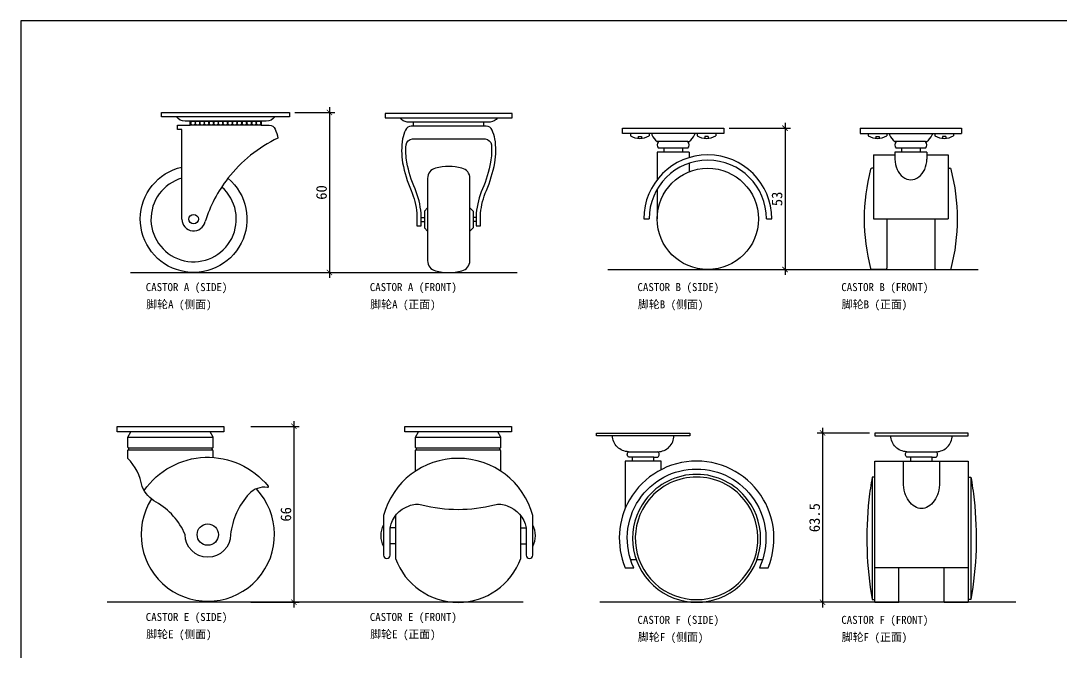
# Model space of a CAD drawing. Header units: millimetres. Extents: x -159360 to -156109, y -82746 to -81402.
# Drawn here: x -159360.1 to -158970, y -81638.8 to -81402 of the extents above; entities that cross this region are included whole.
import ezdxf
from ezdxf.enums import TextEntityAlignment as Align

# ---------------------------------------------------------------- set-up
doc = ezdxf.new("R2010")
doc.units = ezdxf.units.MM
doc.header["$LTSCALE"] = 2
doc.header["$MEASUREMENT"] = 0
doc.layers.get('0').update_dxf_attribs({"linetype": 'CONTINUOUS'})
doc.layers.get('Defpoints').update_dxf_attribs({"linetype": 'CONTINUOUS'})
for name, color, linetype in [('FN-DIM', 141, 'CONTINUOUS'), ('LINE1', 41, 'CONTINUOUS'), ('LINE2', 142, 'CONTINUOUS'), ('LINE4', 134, 'CONTINUOUS')]:
    doc.layers.add(name, color=color, linetype=linetype)
doc.layers.add('标注', color=7, linetype='CONTINUOUS', lineweight=25)
doc.styles.add('HZ', font='simfang.ttf')
doc.styles.add('ROMANS', font='romans.shx', dxfattribs={"bigfont": 'hztxt'})
doc.dimstyles.new('DIM2', dxfattribs={"dimscale": 2, "dimtxt": 2, "dimasz": 1, "dimexe": 1, "dimexo": 1, "dimgap": 0.5, "dimtad": 1, "dimdec": 1, "dimzin": 13, "dimdsep": 46, "dimtxsty": 'ROMANS', "dimblk1": 'ARCHTICK', "dimblk2": 'ARCHTICK', "dimsah": 1, "dimcen": 2, "dimdle": 1, "dimclrd": 256, "dimclre": 256, "dimclrt": 22, "dimadec": 0, "dimazin": 0, "dimtfac": 1, "dimtdec": 1, "dimtmove": 2, "dimatfit": 3, "dimldrblk": 'ARCHTICK', "dimfxl": 1, "dimtolj": 1, "dimtzin": 13, "dimarcsym": 0})

# ---------------------------------------------------------------- blocks, each defined once
blk = doc.blocks.new('CASTOR A(SIDE) 脚轮A(侧面)')
blk.add_line((-16.4, -40), (-16.4, -20.49))
blk.add_lwpolyline([(16.33, -4.8, -0.297188), (18.52, -6.23, -0.053319), (19.6, -9.6, 0.11601), (0.87, -24.69, -4.266142), (-16.4, -20.49), (-16.4, -6.4), (-18, -6.4), (-18, -4.8), (-13.26, -4.8), (-13.26, -3.2), (-15.2, -3.2, -0.270215), (-18.4, -1.6), (-24, -1.6), (-24, 0), (24, 0), (24, -1.6), (18.4, -1.6, -0.270215), (15.2, -3.2), (13.26, -3.2), (13.26, -4.8)], format="xyb", close=True)
for centre, radius, start, end in [((42.32, -56.95), 52.52, 142.1056, 162.237), ((-12, -40), 4.4, 180, 347.8124)]:
    blk.add_arc(centre, radius, start, end)
at = {"layer": 'LINE1'}
for p, q in [((18.4, -1.6), (-18.4, -1.6)), ((13.26, -3.2), (-13.26, -3.2)), ((13.26, -4.8), (-13.26, -4.8))]:
    blk.add_line(p, q, dxfattribs=at)
for centre, radius in [((-12.22, -4), 0.8), ((-10.52, -4), 0.8), ((-8.82, -4), 0.8), ((-7.13, -4), 0.8), ((-5.36, -4), 0.8), ((-3.58, -4), 0.8), ((-1.88, -4), 0.8), ((-0.15, -4), 0.8), ((1.68, -4), 0.8), ((3.42, -4), 0.8), ((5.16, -4), 0.8), ((7.01, -4), 0.8), ((8.82, -4), 0.8), ((10.64, -4), 0.8), ((12.33, -4), 0.8), ((-12, -40), 1.78)]:
    blk.add_circle(centre, radius, dxfattribs=at)
blk.add_arc((-12, -40), 16, 105.962, 48.8485, dxfattribs=at)
blk = doc.blocks.new('CASTOR A(FRONT) 脚轮A(正面)')
blk.add_lwpolyline([(23.84, -1.59), (23.84, 0), (-23.84, 0), (-23.84, -1.59)], close=True)
for points in [[(10.33, -42.11), (11.92, -42.11), (11.92, -37.34, -0.072839), (14.1, -28.89, 0.052713), (17.28, -18.51, 0.078022), (17.33, -9.53, 0.053319), (16.26, -6.19, 0.297188), (14.08, -4.77), (-14.08, -4.77, 0.297188), (-16.26, -6.19, 0.053319), (-17.33, -9.53, 0.078022), (-17.28, -18.51, 0.052713), (-14.1, -28.89, -0.072839), (-11.92, -37.34), (-11.92, -42.11), (-10.33, -42.11), (-10.33, -37.39, 0.075937), (-12.64, -28.27, -0.052379), (-15.71, -18.26, -0.059933), (-15.98, -11.73, -0.391267), (-13.6, -9.53), (13.6, -9.53, -0.391267), (15.98, -11.73, -0.059336), (15.72, -18.21, -0.052751), (12.63, -28.28, 0.075872), (10.33, -37.39)], [(4.92, -58.99, 0.345429), (7.95, -55.14), (7.95, -24.32, 0.345429), (4.92, -20.46, 0.120786), (-4.92, -20.46, 0.345429), (-7.95, -24.32), (-7.95, -55.14, 0.345429), (-4.92, -58.99, 0.120786)]]:
    blk.add_lwpolyline(points, format="xyb", close=True)
at = {"layer": 'LINE1'}
for p, q in [((-13.16, -4.77), (-13.16, -3.18)), ((13.16, -4.77), (13.16, -3.18)), ((-10.33, -38.93), (-9.14, -38.93)), ((-9.14, -36.55), (-7.95, -35.36)), ((-9.14, -36.55), (-9.14, -42.9)), ((9.14, -36.55), (7.95, -35.36)), ((9.14, -36.55), (9.14, -42.9)), ((10.33, -38.93), (9.14, -38.93)), ((-10.33, -40.52), (-9.14, -40.52)), ((10.33, -40.52), (9.14, -40.52)), ((-9.14, -42.9), (-7.95, -44.1)), ((9.14, -42.9), (7.95, -44.1))]:
    blk.add_line(p, q, dxfattribs=at)
blk.add_lwpolyline([(18.27, -1.59, -0.236068), (15.55, -3.18), (-15.55, -3.18, -0.236068), (-18.27, -1.59)], format="xyb", dxfattribs=at)
blk = doc.blocks.new('CASTOR B(FRONT) 脚轮B(正面)')
for p, q in [((-19, 0), (19, 0)), ((-19, 0), (-19, -2)), ((19, 0), (19, -2)), ((-19, -2), (19, -2)), ((-8, -2), (-8, -2.5)), ((8, -2), (8, -2.5)), ((-14, -10), (-14, -34)), ((-14, -10), (-6, -10)), ((6, -9), (-6, -9)), ((6, -10), (14, -10)), ((14, -10), (14, -34)), ((-14, -15), (-14.62, -15)), ((14, -15), (14.62, -15)), ((-14, -34), (14, -34)), ((-9, -34), (-9, -52.5)), ((9, -34), (9, -52.5)), ((-9.5, -53), (-14.62, -53)), ((9.5, -53), (14.62, -53))]:
    blk.add_line(p, q)
for centre, radius, start, end in [((55.95, -34), 73.45, 165.3095, 194.6905), ((-14.62, -15.5), 0.5, 90, 165.3095), ((14.62, -15.5), 0.5, 14.6905, 90), ((-55.95, -34), 73.45, 345.3095, 14.6905), ((-14.62, -52.5), 0.5, 194.6905, 270), ((-9.5, -52.5), 0.5, 270, 0), ((9.5, -52.5), 0.5, 180, 270), ((14.62, -52.5), 0.5, 270, 345.3095)]:
    blk.add_arc(centre, radius, start, end)
at = {"layer": 'LINE1'}
for p, q in [((-16, -2), (-16, -2.8)), ((-13.1, -3.1), (-11.9, -3.1)), ((-13.1, -3.1), (-13.1, -3.77)), ((-11.9, -3.1), (-11.9, -3.77)), ((-9, -2), (-9, -2.8)), ((9, -2), (9, -2.8)), ((11.9, -3.1), (11.9, -3.77)), ((13.1, -3.1), (11.9, -3.1)), ((13.1, -3.1), (13.1, -3.77)), ((16, -2), (16, -2.8)), ((-5.5, -5), (-6, -5)), ((5.5, -5), (-5.5, -5)), ((5.5, -7.5), (-5.5, -7.5)), ((-3.5, -7.5), (-3.5, -9)), ((3.5, -7.5), (3.5, -9)), ((5.5, -5), (6, -5)), ((-6, -9), (-6, -11.54)), ((6, -9), (6, -11.54))]:
    blk.add_line(p, q, dxfattribs=at)
for centre, radius, start, end in [((-12.5, 2.83), 6.62, 238.1092, 301.8908), ((-1.79, 0.42), 6.86, 205.1679, 232.1518), ((1.79, 0.42), 6.86, 307.8482, 334.8321), ((12.5, 2.83), 6.62, 238.1092, 301.8908), ((-4.19, -6.25), 1.81, 136.3972, 223.6028), ((4.19, -6.25), 1.81, 316.3972, 43.6028)]:
    blk.add_arc(centre, radius, start, end, dxfattribs=at)
blk.add_ellipse((0, -11.54), major_axis=(0, -7.79), ratio=0.769881, start_param=4.712389, end_param=7.853982, dxfattribs=at)
blk = doc.blocks.new('CASTOR B(SIDE) 脚轮B(侧面)')
for p, q in [((-11, -34), (-9, -34)), ((35, -34), (37, -34))]:
    blk.add_line(p, q)
blk.add_lwpolyline([(-19, -2), (-19, 0), (19, 0), (19, -2)], close=True)
blk.add_circle((13, -34), 19)
for radius in [24, 22]:
    blk.add_arc((13, -34), radius, 0, 180)
at = {"layer": 'LINE1'}
for p, q in [((-16, -2), (-16, -2.8)), ((-13.1, -3.1), (-13.1, -3.77)), ((-13.1, -3.1), (-11.9, -3.1)), ((-11.9, -3.1), (-11.9, -3.77)), ((-9, -2), (-9, -2.8)), ((-8, -2), (-8, -2.5)), ((8, -2), (8, -2.5)), ((9, -2), (9, -2.8)), ((13.1, -3.1), (11.9, -3.1)), ((11.9, -3.1), (11.9, -3.77)), ((13.1, -3.1), (13.1, -3.77)), ((16, -2), (16, -2.8)), ((-5.5, -5), (-6, -5)), ((5.5, -5), (-5.5, -5)), ((5.5, -7.5), (-5.5, -7.5)), ((-3.5, -7.5), (-3.5, -9)), ((3.5, -7.5), (3.5, -9)), ((5.5, -5), (6, -5)), ((6, -9), (-6, -9)), ((-6, -9), (-6, -19.34)), ((6, -9), (6, -11.04)), ((6, -13.14), (6, -16.34)), ((-6, -22.91), (-6, -34))]:
    blk.add_line(p, q, dxfattribs=at)
for centre, radius, start, end in [((-12.5, 2.83), 6.62, 238.1092, 301.8908), ((-1.79, 0.42), 6.86, 205.1679, 232.1518), ((1.79, 0.42), 6.86, 307.8482, 334.8321), ((12.5, 2.83), 6.62, 238.1092, 301.8908), ((-4.19, -6.25), 1.81, 136.3972, 223.6028), ((4.19, -6.25), 1.81, 316.3972, 43.6028)]:
    blk.add_arc(centre, radius, start, end, dxfattribs=at)
blk = doc.blocks.new('CASTOR E(FRONT) 脚轮E(正面)')
blk.add_lwpolyline([(-14.91, -2), (-20, -2), (-20, 0), (20, 0), (20, -2), (14.91, -2)], close=True)
for points in [[(-16, -16.81), (-16, -9.2, -0.236034), (-15.76, -8.72, 0.575874), (-15.83, -8.04, -0.289659), (-16, -7.77), (-16, -4), (-14.91, -2)], [(16, -16.81), (16, -9.2, 0.236034), (15.76, -8.72, -0.575874), (15.83, -8.04, 0.289659), (16, -7.77), (16, -4), (14.91, -2)], [(-23.5, -33.52), (-23.5, -49.53, 0.700878), (23.5, -49.53), (23.5, -33.52)]]:
    blk.add_lwpolyline(points, format="xyb")
blk.add_lwpolyline([(25.5, -48.28, 1), (28, -48.28), (28, -45), (28, -37), (28, -33.45, 0.766077), (-28, -33.45), (-28, -37), (-28, -45), (-28, -48.28, 1), (-25.5, -48.28), (-25.5, -38, -0.270627), (-18.37, -29.84, -0.177152), (-13.63, -29.44, 0.124874), (13.63, -29.44, -0.177152), (18.37, -29.84, -0.270627), (25.5, -38)], format="xyb", close=True)
at = {"layer": 'LINE1'}
for p, q in [((-16, -4), (16, -4)), ((-15.89, -8), (15.89, -8)), ((-15.85, -8.8), (15.85, -8.8)), ((-23.5, -38), (-25.5, -38)), ((23.5, -38), (25.5, -38)), ((-23.5, -44), (-25.5, -44)), ((23.5, -44), (25.5, -44))]:
    blk.add_line(p, q, dxfattribs=at)
for centre, start, end in [((-20.5, -41), 151.9275, 208.0725), ((20.5, -41), 331.9275, 28.0725)]:
    blk.add_arc(centre, 8.5, start, end, dxfattribs=at)
blk = doc.blocks.new('CASTOR E(SIDE) 脚轮E(侧面)')
for p, q in [((-16, -4), (-14.91, -2)), ((-16, -7.77), (-16, -4))]:
    blk.add_line(p, q)
blk.add_lwpolyline([(-14.91, -2), (-20, -2), (-20, 0), (20, 0), (20, -2), (14.91, -2)], close=True)
for points in [[(16, -11.66), (16, -9.2, 0.236034), (15.76, -8.72, -0.575874), (15.83, -8.04, 0.289659), (16, -7.77), (16, -4), (14.91, -2)], [(-9.83, -24.06, -0.501059), (36.6, -22.42, -0.68052), (36.32, -22.9, 0.242689), (29.5, -25.27, 0.156916), (22.53, -40.59, -1), (5.47, -40.59, 0.164682), (-5.33, -28.44, -0.163427), (-10.62, -22.52, 0.148734), (-16, -12), (-16, -9.2, -0.236034), (-15.76, -8.72, 0.56427), (-15.83, -8.04)]]:
    blk.add_lwpolyline(points, format="xyb")
for centre, radius, start, end in [((-15.7, -7.77), 0.3, 180, 244.6165), ((14, -40.59), 25, 147.6356, 43.2937)]:
    blk.add_arc(centre, radius, start, end)
at = {"layer": 'LINE1'}
for p, q in [((-16, -4), (16, -4)), ((-15.89, -8), (15.89, -8)), ((-15.85, -8.8), (15.85, -8.8))]:
    blk.add_line(p, q, dxfattribs=at)
blk.add_circle((14, -40.59), 4, dxfattribs=at)
blk = doc.blocks.new('CASTOR F(SIDE) 脚轮F(侧面)')
for p, q in [((-14.5, -1), (-14.5, -1)), ((-10.5, -1), (-10.5, -1)), ((10.5, -1), (10.5, -1)), ((14.5, -1), (14.5, -1))]:
    blk.add_line(p, q)
blk.add_lwpolyline([(-17.5, -1), (-17.5, 0), (17.5, 0), (17.5, -1)], close=True)
for points in [[(-4, -10.5), (-4, -9), (-5.5, -9, -0.5), (-5.5, -7, -0.414214), (-11.5, -1)], [(4, -10.5), (4, -9), (5.5, -9, 0.5), (5.5, -7, 0.414214), (11.5, -1)]]:
    blk.add_lwpolyline(points, format="xyb")
for points in [[(46.83, -50.5, 0.232206), (45.11, -25, 0.57735), (-5.11, -25, 0.232206), (-6.83, -50.5), (-3.56, -50.5, -0.26293), (-1.58, -25, -0.53287), (41.58, -25, -0.26293), (43.56, -50.5)], [(0.88, -25, 2.013115), (39.12, -25, 0.496743)]]:
    blk.add_lwpolyline(points, format="xyb", close=True)
blk.add_lwpolyline([(6.75, -13.7), (6.75, -10.5), (-6.75, -10.5), (-6.75, -25)])
for centre, start, end in [((-11.5, -1), 0.0033, 0.1363), ((11.5, -1), 179.9029, 179.9967)]:
    blk.add_arc(centre, 1, start, end)
at = {"layer": 'LINE1'}
for p, q in [((-5.5, -7), (5.5, -7)), ((4, -9), (-4, -9)), ((-6.75, -25), (-6.75, -28.29)), ((-2.63, -47.5), (-4.74, -47.5)), ((41.56, -47.5), (41.56, -47.5)), ((44.74, -47.5), (42.63, -47.5))]:
    blk.add_line(p, q, dxfattribs=at)
blk.add_lwpolyline([(2.15, -25, 2.10042), (37.85, -25, 0.476095)], format="xyb", close=True, dxfattribs=at)
blk = doc.blocks.new('CASTOR F(FRONT) 脚轮F(正面)')
at = {"extrusion": (-1, 0, 1e-16)}
for p, q in [((-14.5, -1), (-14.5, -1)), ((-10.5, -1), (-10.5, -1)), ((10.5, -1), (10.5, -1)), ((14.5, -1), (14.5, -1))]:
    blk.add_line(p, q, dxfattribs=at)
for p, q in [((-8.5, -63.5), (-8.5, -50.5)), ((8.5, -63.5), (8.5, -50.5))]:
    blk.add_line(p, q)
blk.add_lwpolyline([(-17.5, 0), (-17.5, -1), (17.5, -1), (17.5, 0)], close=True)
for points in [[(-4, -10.5), (-4, -9), (-5.5, -9, -0.5), (-5.5, -7, -0.414214), (-11.5, -1)], [(4, -10.5), (4, -9), (5.5, -9, 0.5), (5.5, -7, 0.414214), (11.5, -1)]]:
    blk.add_lwpolyline(points, format="xyb")
for points in [[(-17.5, -63.5), (-8.5, -63.5), (-17.5, -63.5), (-17.5, -10.5), (17.5, -10.5), (17.5, -63.5), (8.5, -63.5), (17.5, -63.5)], [(17.5, -50.5), (-17.5, -50.5)]]:
    blk.add_lwpolyline(points)
for centre, start, end in [((-11.5, -1), 0.0033, 0.097), ((11.5, -1), 179.8637, 179.9967)]:
    blk.add_arc(centre, 1, start, end)
at = {"layer": 'LINE1'}
for p, q in [((-5.5, -7), (5.5, -7)), ((4, -9), (-4, -9))]:
    blk.add_line(p, q, dxfattribs=at)
at = {"layer": 'LINE1', "extrusion": (-1, 0, 1e-16)}
blk.add_line((-18.5, -16.5), (-18.5, -62.5), dxfattribs=at)
at = {"layer": 'LINE1', "extrusion": (1, 0, 1e-16)}
blk.add_line((18.5, -16.5), (18.5, -62.5), dxfattribs=at)
at = {"layer": 'LINE1'}
for points in [[(6.75, -10.5), (6.75, -18.5, -0.06959), (6.21, -22.39, -0.081488), (4.77, -25.43, -0.106958), (2.44, -27.62, -0.136192), (0, -28.3, -0.136192), (-2.44, -27.62, -0.106958), (-4.77, -25.43, -0.081488), (-6.21, -22.39, -0.06959), (-6.75, -18.5), (-6.75, -10.5)], [(-17.5, -16.5), (-18.5, -16.5, 0.016112), (-19.71, -25, 0.070745), (-18.5, -62.5), (-17.5, -62.5)], [(17.5, -16.5), (18.5, -16.5, -0.016112), (19.71, -25, -0.070745), (18.5, -62.5), (17.5, -62.5)]]:
    blk.add_lwpolyline(points, format="xyb", dxfattribs=at)
blk = doc.blocks.new('_ARCHTICK')
at = {"color": 0, "linetype": 'ByBlock', "const_width": 0.15}
blk.add_lwpolyline([(-0.5, -0.5), (0.5, 0.5)], dxfattribs=at)
blk = doc.blocks.new('*D247')
at = {"layer": 'Defpoints', "color": 0, "ltscale": 5, "transparency": 16777216}
for p in [(-159259.27, -81436.39), (-159259.27, -81496.39), (-159244.33, -81496.39)]:
    blk.add_point(p, dxfattribs=at)
at = {"layer": 'FN-DIM', "lineweight": -2, "ltscale": 5, "transparency": 16777216}
for p, q in [((-159257.27, -81436.39), (-159242.33, -81436.39)), ((-159244.33, -81434.39), (-159244.33, -81498.39)), ((-159257.27, -81496.39), (-159242.33, -81496.39))]:
    blk.add_line(p, q, dxfattribs=at)
at = {"layer": 'FN-DIM', "lineweight": -2, "ltscale": 5, "transparency": 16777216, "xscale": 2, "yscale": 2, "zscale": 2}
for p, rotation in [((-159244.33, -81436.39), 90), ((-159244.33, -81496.39), 270)]:
    blk.add_blockref('_ARCHTICK', p, dxfattribs=dict(at, rotation=rotation))
at = {"layer": 'FN-DIM', "color": 22, "ltscale": 5, "transparency": 16777216, "insert": (-159247.33, -81466.39), "char_height": 4, "attachment_point": 5, "rotation": 90, "style": 'HZ'}
blk.add_mtext('\\A1;60', dxfattribs=at)
blk = doc.blocks.new('*D248')
at = {"layer": 'Defpoints', "color": 0, "ltscale": 5, "transparency": 16777216}
for p in [(-159096.52, -81442.3), (-159096.52, -81495.3), (-159073.55, -81495.3)]:
    blk.add_point(p, dxfattribs=at)
at = {"layer": 'FN-DIM', "lineweight": -2, "ltscale": 5, "transparency": 16777216}
for p, q in [((-159073.55, -81440.3), (-159073.55, -81497.3)), ((-159094.52, -81442.3), (-159071.55, -81442.3)), ((-159094.52, -81495.3), (-159071.55, -81495.3))]:
    blk.add_line(p, q, dxfattribs=at)
at = {"layer": 'FN-DIM', "lineweight": -2, "ltscale": 5, "transparency": 16777216, "xscale": 2, "yscale": 2, "zscale": 2}
for p, rotation in [((-159073.55, -81442.3), 90), ((-159073.55, -81495.3), 270)]:
    blk.add_blockref('_ARCHTICK', p, dxfattribs=dict(at, rotation=rotation))
at = {"layer": 'FN-DIM', "color": 22, "ltscale": 5, "transparency": 16777216, "insert": (-159076.55, -81468.8), "char_height": 4, "attachment_point": 5, "rotation": 90, "style": 'HZ'}
blk.add_mtext('\\A1;53', dxfattribs=at)
blk = doc.blocks.new('*D246')
at = {"layer": 'Defpoints', "color": 0, "ltscale": 5, "transparency": 16777216}
for p in [(-159275.86, -81554.1), (-159275.86, -81620.1), (-159257.67, -81620.1)]:
    blk.add_point(p, dxfattribs=at)
at = {"layer": 'FN-DIM', "lineweight": -2, "ltscale": 5, "transparency": 16777216}
for p, q in [((-159273.86, -81554.1), (-159255.67, -81554.1)), ((-159257.67, -81552.1), (-159257.67, -81622.1)), ((-159273.86, -81620.1), (-159255.67, -81620.1))]:
    blk.add_line(p, q, dxfattribs=at)
at = {"layer": 'FN-DIM', "lineweight": -2, "ltscale": 5, "transparency": 16777216, "xscale": 2, "yscale": 2, "zscale": 2}
for p, rotation in [((-159257.67, -81554.1), 90), ((-159257.67, -81620.1), 270)]:
    blk.add_blockref('_ARCHTICK', p, dxfattribs=dict(at, rotation=rotation))
at = {"layer": 'FN-DIM', "color": 22, "ltscale": 5, "transparency": 16777216, "insert": (-159260.67, -81587.1), "char_height": 4, "attachment_point": 5, "rotation": 90, "style": 'HZ'}
blk.add_mtext('\\A1;66', dxfattribs=at)
blk = doc.blocks.new('*D251')
at = {"layer": 'Defpoints', "color": 0, "ltscale": 5, "transparency": 16777216}
for p in [(-159039.9, -81556.6), (-159059.47, -81620.1), (-159039.9, -81620.1)]:
    blk.add_point(p, dxfattribs=at)
at = {"layer": 'FN-DIM', "lineweight": -2, "ltscale": 5, "transparency": 16777216}
for p, q in [((-159059.47, -81554.6), (-159059.47, -81622.1)), ((-159041.9, -81556.6), (-159061.47, -81556.6)), ((-159041.9, -81620.1), (-159061.47, -81620.1))]:
    blk.add_line(p, q, dxfattribs=at)
at = {"layer": 'FN-DIM', "lineweight": -2, "ltscale": 5, "transparency": 16777216, "xscale": 2, "yscale": 2, "zscale": 2}
for p, rotation in [((-159059.47, -81556.6), 90), ((-159059.47, -81620.1), 270)]:
    blk.add_blockref('_ARCHTICK', p, dxfattribs=dict(at, rotation=rotation))
at = {"layer": 'FN-DIM', "color": 22, "ltscale": 5, "transparency": 16777216, "insert": (-159062.47, -81588.35), "char_height": 4, "attachment_point": 5, "rotation": 90, "style": 'HZ'}
blk.add_mtext('\\A1;63.5', dxfattribs=at)

msp = doc.modelspace()

# ---------------------------------------------------------------- linework, layer by layer
at = {"layer": 'Defpoints', "color": 0}
msp.add_lwpolyline([(-158547.56, -81793.92), (-158547.56, -81402.01), (-159360.06, -81402.01), (-159360.06, -81966.71), (-158547.56, -81966.71), (-158547.56, -81793.92)], close=True, dxfattribs=at)
at = {"layer": 'LINE4', "color": 0}
for p, q in [((-159318.9, -81496.39), (-159173.92, -81496.39)), ((-159139.95, -81495.3), (-159001.11, -81495.3)), ((-159171.74, -81620.1), (-159327.63, -81620.1)), ((-158987.05, -81620.1), (-159142.93, -81620.1))]:
    msp.add_line(p, q, dxfattribs=at)

# ---------------------------------------------------------------- block references
at = {"layer": 'LINE2', "color": 0}
for name, p in [('CASTOR A(SIDE) 脚轮A(侧面)', (-159283.27, -81436.39)), ('CASTOR A(FRONT) 脚轮A(正面)', (-159199.64, -81436.8)), ('CASTOR B(SIDE) 脚轮B(侧面)', (-159115.52, -81442.3)), ('CASTOR B(FRONT) 脚轮B(正面)', (-159026.39, -81442.3)), ('CASTOR E(SIDE) 脚轮E(侧面)', (-159303.96, -81554.1)), ('CASTOR E(FRONT) 脚轮E(正面)', (-159196.12, -81554.1)), ('CASTOR F(SIDE) 脚轮F(侧面)', (-159126.71, -81556.6)), ('CASTOR F(FRONT) 脚轮F(正面)', (-159022.4, -81556.6))]:
    msp.add_blockref(name, p, dxfattribs=at)

# ---------------------------------------------------------------- texts
at = {"layer": '标注', "color": 0, "style": 'HZ'}
for s, p in [('CASTOR A (SIDE) ', (-159313.22, -81500.38)), ('CASTOR A (FRONT) ', (-159229.23, -81500.38)), ('CASTOR B (SIDE) ', (-159128.88, -81500.38)), ('CASTOR B (FRONT) ', (-159052.47, -81500.38)), ('脚轮A (侧面)', (-159313.03, -81506.86)), ('脚轮A (正面)', (-159229.05, -81506.86)), ('脚轮B (侧面)', (-159128.7, -81506.86)), ('脚轮B (正面)', (-159052.28, -81506.86)), ('CASTOR E (SIDE) ', (-159313.22, -81624.09)), ('CASTOR E (FRONT) ', (-159229.23, -81624.09)), ('CASTOR F (SIDE) ', (-159128.88, -81625.17)), ('CASTOR F (FRONT) ', (-159052.47, -81625.17)), ('脚轮E (侧面)', (-159313.03, -81630.57)), ('脚轮E (正面)', (-159229.05, -81630.57)), ('脚轮F (侧面)', (-159128.7, -81631.65)), ('脚轮F (正面)', (-159052.28, -81631.65))]:
    msp.add_text(s, height=3, dxfattribs=at).set_placement(p, align=Align.TOP_LEFT)

# ---------------------------------------------------------------- dimensions: what is measured, and where the dimension line sits
at = {"layer": 'FN-DIM', "color": 0, "ltscale": 5}
for base, p1, p2, picture, middle in [((-159244.33, -81496.39), (-159259.27, -81436.39), (-159259.27, -81496.39), '*D247', (-159247.33, -81466.39)), ((-159073.55, -81495.3), (-159096.52, -81442.3), (-159096.52, -81495.3), '*D248', (-159076.55, -81468.8)), ((-159257.67, -81620.1), (-159275.86, -81554.1), (-159275.86, -81620.1), '*D246', (-159260.67, -81587.1)), ((-159059.47, -81620.1), (-159039.9, -81556.6), (-159039.9, -81620.1), '*D251', (-159062.47, -81588.35))]:
    dim = msp.add_linear_dim(base=base, p1=p1, p2=p2, angle=90, dimstyle='DIM2', override={"dimtxsty": 'HZ'}, dxfattribs=at)
    dim.commit()
    dim.dimension.update_dxf_attribs({"geometry": picture, "text_midpoint": middle})

doc.saveas('drawing.dxf')
